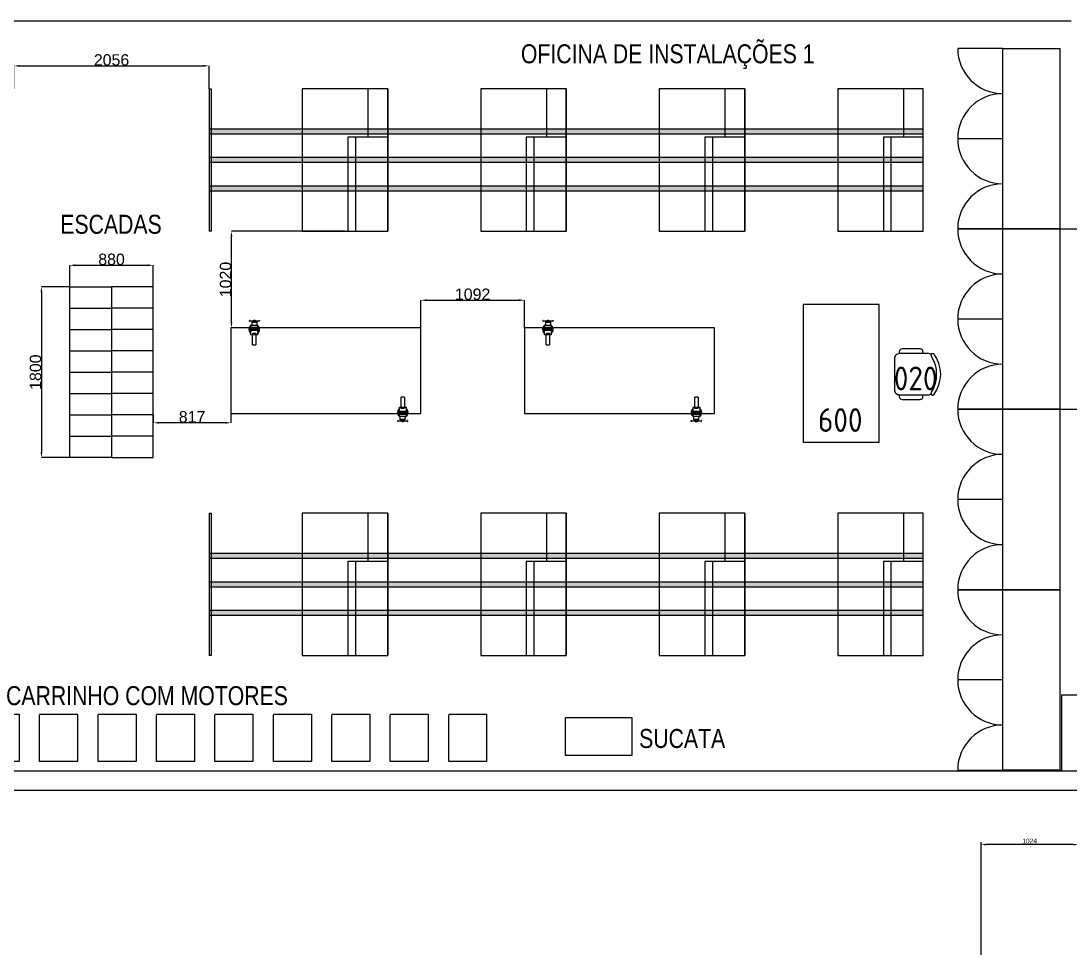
# Model space of a CAD drawing. Header units: millimetres. Extents: x 18768 to 1484868, y -11027 to 520152.
# Drawn here: x 1368256 to 1379301, y 207292 to 217056 of the extents above; entities that cross this region are included whole.
import ezdxf
from ezdxf.enums import TextEntityAlignment as Align

# ---------------------------------------------------------------- set-up
doc = ezdxf.new("R2010")
doc.units = ezdxf.units.MM
for name, color, linetype in [('4-MOBILIA', 4, 'Continuous'), ('A Construir', 1, 'Continuous'), ('L025-CONTORNO', 7, 'Continuous'), ('L025-TEXTO', 7, 'Continuous'), ('L035-ARRANJO-ADQUIRIR', 102, 'Continuous'), ('PAREDES', 7, 'Continuous')]:
    doc.layers.add(name, color=color, linetype=linetype)
doc.styles.add('ISO-CP--25', font='isocp.shx', dxfattribs={"height": 250})
doc.styles.get("Standard").update_dxf_attribs({"font": 'arial.ttf'})
doc.dimstyles.new('Anotativo', dxfattribs={"dimscale": 0, "dimtxt": 2.5, "dimasz": 2.5, "dimexe": 1.25, "dimexo": 0.625, "dimtad": 1, "dimtxsty": 'Standard', "dimcen": 2.5, "dimadec": 0, "dimazin": 0, "dimtfac": 1, "dimtmove": 0, "dimatfit": 3, "dimfxl": 1, "dimarcsym": 0})
doc.dimstyles.new('ISO-25', dxfattribs={"dimtxt": 2.5, "dimasz": 2.5, "dimexe": 1.25, "dimexo": 0.625, "dimtad": 1, "dimtxsty": 'Standard', "dimcen": 2.5, "dimadec": 0, "dimazin": 0, "dimtfac": 1, "dimtmove": 0, "dimatfit": 3, "dimfxl": 1, "dimarcsym": 0})

# ---------------------------------------------------------------- blocks, each defined once
blk = doc.blocks.new('*D294')
at = {"color": 0, "lineweight": -2, "transparency": 16777216}
for p, q in [((1368181, 216343), (1368181, 216584)), ((1368241, 216583), (1370177, 216583)), ((1370237, 216343), (1370237, 216584))]:
    blk.add_line(p, q, dxfattribs=at)
at = {"color": 0, "lineweight": 15, "transparency": 16777216}
for points in [[(1368241, 216593), (1368241, 216573), (1368181, 216583)], [(1370177, 216593), (1370177, 216573), (1370237, 216583)]]:
    blk.add_solid(points, dxfattribs=at)
at = {"layer": 'DEFPOINTS', "color": 0, "lineweight": 15, "transparency": 16777216}
for p in [(1370237, 216583), (1368181, 216343), (1370237, 216343)]:
    blk.add_point(p, dxfattribs=at)
at = {"color": 0, "transparency": 16777216, "insert": (1369209, 216645), "char_height": 120, "attachment_point": 5}
blk.add_mtext('2056', dxfattribs=at)
blk = doc.blocks.new('*D292')
at = {"color": 0, "lineweight": -2, "transparency": 16777216}
for p, q in [((1372466, 213823), (1372466, 214116)), ((1372526, 214115), (1373497, 214115)), ((1373557, 213823), (1373557, 214116))]:
    blk.add_line(p, q, dxfattribs=at)
at = {"color": 0, "lineweight": 15, "transparency": 16777216}
for points in [[(1372526, 214125), (1372526, 214105), (1372466, 214115)], [(1373497, 214125), (1373497, 214105), (1373557, 214115)]]:
    blk.add_solid(points, dxfattribs=at)
at = {"layer": 'DEFPOINTS', "color": 0, "lineweight": 15, "transparency": 16777216}
for p in [(1373557, 214115), (1372466, 213823), (1373557, 213823)]:
    blk.add_point(p, dxfattribs=at)
at = {"color": 0, "transparency": 16777216, "insert": (1373011, 214177), "char_height": 120, "attachment_point": 5}
blk.add_mtext('1092', dxfattribs=at)
blk = doc.blocks.new('*D295')
at = {"color": 0, "lineweight": -2, "transparency": 16777216}
for p, q in [((1371666, 214843), (1370471, 214843)), ((1370472, 213883), (1370472, 214783)), ((1370466, 213823), (1370473, 213823))]:
    blk.add_line(p, q, dxfattribs=at)
at = {"color": 0, "lineweight": 15, "transparency": 16777216}
for points in [[(1370462, 214783), (1370482, 214783), (1370472, 214843)], [(1370462, 213883), (1370482, 213883), (1370472, 213823)]]:
    blk.add_solid(points, dxfattribs=at)
at = {"layer": 'DEFPOINTS', "color": 0, "lineweight": 15, "transparency": 16777216}
for p in [(1370472, 214843), (1371667, 214843), (1370466, 213823)]:
    blk.add_point(p, dxfattribs=at)
at = {"color": 0, "transparency": 16777216, "insert": (1370410, 214333), "char_height": 120, "attachment_point": 5, "rotation": 90}
blk.add_mtext('1020', dxfattribs=at)
blk = doc.blocks.new('*D296')
at = {"color": 0, "lineweight": -2, "transparency": 16777216}
for p, q in [((1369649, 212907), (1369649, 212823)), ((1370466, 212922), (1370466, 212823)), ((1370406, 212824), (1369709, 212824))]:
    blk.add_line(p, q, dxfattribs=at)
at = {"color": 0, "lineweight": 15, "transparency": 16777216}
for points in [[(1369709, 212834), (1369709, 212814), (1369649, 212824)], [(1370406, 212834), (1370406, 212814), (1370466, 212824)]]:
    blk.add_solid(points, dxfattribs=at)
at = {"layer": 'DEFPOINTS', "color": 0, "lineweight": 15, "transparency": 16777216}
for p in [(1369649, 212907), (1370466, 212923), (1369649, 212824)]:
    blk.add_point(p, dxfattribs=at)
at = {"color": 0, "transparency": 16777216, "insert": (1370057, 212886), "char_height": 120, "attachment_point": 5}
blk.add_mtext('817', dxfattribs=at)
blk = doc.blocks.new('*D297')
at = {"color": 0, "lineweight": -2, "transparency": 16777216}
for p, q in [((1368769, 214258), (1368769, 214485)), ((1368829, 214483), (1369589, 214483)), ((1369649, 214258), (1369649, 214485))]:
    blk.add_line(p, q, dxfattribs=at)
at = {"color": 0, "lineweight": 15, "transparency": 16777216}
for points in [[(1368829, 214493), (1368829, 214473), (1368769, 214483)], [(1369589, 214493), (1369589, 214473), (1369649, 214483)]]:
    blk.add_solid(points, dxfattribs=at)
at = {"layer": 'DEFPOINTS', "color": 0, "lineweight": 15, "transparency": 16777216}
for p in [(1369649, 214483), (1368769, 214257), (1369649, 214257)]:
    blk.add_point(p, dxfattribs=at)
at = {"color": 0, "transparency": 16777216, "insert": (1369209, 214545), "char_height": 120, "attachment_point": 5}
blk.add_mtext('880', dxfattribs=at)
blk = doc.blocks.new('*D298')
at = {"color": 0, "lineweight": -2, "transparency": 16777216}
for p, q in [((1368768, 214257), (1368470, 214257)), ((1368471, 214197), (1368471, 212517)), ((1368768, 212457), (1368470, 212457))]:
    blk.add_line(p, q, dxfattribs=at)
at = {"color": 0, "lineweight": 15, "transparency": 16777216}
for points in [[(1368461, 214197), (1368481, 214197), (1368471, 214257)], [(1368461, 212517), (1368481, 212517), (1368471, 212457)]]:
    blk.add_solid(points, dxfattribs=at)
at = {"layer": 'DEFPOINTS', "color": 0, "lineweight": 15, "transparency": 16777216}
for p in [(1368769, 214257), (1368471, 212457), (1368769, 212457)]:
    blk.add_point(p, dxfattribs=at)
at = {"color": 0, "transparency": 16777216, "insert": (1368409, 213357), "char_height": 120, "attachment_point": 5, "rotation": 90}
blk.add_mtext('1800', dxfattribs=at)
blk = doc.blocks.new('*U289')
for p, q in [((-200, 250), (200, 250)), ((-200, -250), (-200, 242)), ((200, 250), (200, -250)), ((200, -250), (-200, -250))]:
    blk.add_line(p, q)
blk = doc.blocks.new('*U290')
at = {"color": 0, "linetype": 'ByBlock', "lineweight": -2, "transparency": 16777216}
for p in [(-8000, 0), (-7385, 0), (-6769, 0), (-6154, 0), (-5538, 0), (-4923, 0), (-4308, 0), (-3692, 0), (-3077, 0), (-2462, 0), (-1846, 0), (-1231, 0), (-615, 0), (0, 0)]:
    blk.add_blockref('*U289', p, dxfattribs=at)
blk = doc.blocks.new('BL_SENAI_id9320210400')
at = {"layer": 'L035-ARRANJO-ADQUIRIR', "color": 0}
for points in [[(-690, 550, -0.290756), (-310, 550, 0.829608), (-284, 579, 0.333333), (-716, 579, 0.829608), (-690, 550)], [(-717, 464), (-737, 464, 0.414214), (-767, 434), (-767, 244, 0.414214), (-737, 214), (-717, 214)], [(-710, 550, 0.129448), (-717, 523), (-717, 219, 0.414214), (-663, 164), (-338, 164, 0.414214), (-284, 219), (-284, 525, 0.120944), (-290, 550)], [(-284, 214), (-264, 214, 0.414214), (-234, 244), (-234, 434, 0.414214), (-264, 464), (-284, 464)]]:
    blk.add_lwpolyline(points, format="xyb", dxfattribs=at)
at = {"layer": 'L025-TEXTO', "style": 'ISO-CP--25'}
blk.add_attdef('rmp_mt_codmaterial', (15, 15), '', height=40, dxfattribs=at)
at = {"layer": 'L025-TEXTO', "style": 'ISO-CP--25', "flags": 1}
for tag in ['rmp_mt_nomeunid', 'rmp_mt_potencia', 'rmp_mt_cod']:
    blk.add_attdef(tag, (15, 15), '', height=40, dxfattribs=at)
blk = doc.blocks.new('BL_SENAI_id9320220810')
at = {"layer": 'L025-CONTORNO', "color": 0}
blk.add_lwpolyline([(-688, 238), (112, 238), (112, 1688), (-688, 1688)], close=True, dxfattribs=at)
at = {"layer": 'L025-TEXTO', "style": 'ISO-CP--25'}
blk.add_attdef('rmp_mt_codmaterial', (15, 15), '', height=40, dxfattribs=at)
at = {"layer": 'L025-TEXTO', "style": 'ISO-CP--25', "flags": 1}
for tag in ['rmp_mt_nomeunid', 'rmp_mt_potencia', 'rmp_mt_cod']:
    blk.add_attdef(tag, (15, 15), '', height=40, dxfattribs=at)
blk = doc.blocks.new('*D299')
at = {"color": 0, "lineweight": -2, "transparency": 16777216}
for p, q in [((1379195, 214866), (1379551, 214866)), ((1379550, 214806), (1379550, 213026)), ((1379195, 212966), (1379551, 212966))]:
    blk.add_line(p, q, dxfattribs=at)
at = {"color": 0, "lineweight": 15, "transparency": 16777216}
for points in [[(1379540, 214806), (1379560, 214806), (1379550, 214866)], [(1379540, 213026), (1379560, 213026), (1379550, 212966)]]:
    blk.add_solid(points, dxfattribs=at)
at = {"layer": 'DEFPOINTS', "color": 0, "lineweight": 15, "transparency": 16777216}
for p in [(1379194, 214866), (1379194, 212966), (1379550, 212966)]:
    blk.add_point(p, dxfattribs=at)
at = {"color": 0, "transparency": 16777216, "insert": (1379488, 213916), "char_height": 120, "attachment_point": 5, "rotation": 90}
blk.add_mtext('1900', dxfattribs=at)
blk = doc.blocks.new('*D311')
at = {"layer": 'DEFPOINTS', "color": 0, "linetype": 'ByBlock', "lineweight": 15, "transparency": 16777216}
for p in [(1378364, 208381), (1378364, 206655), (1379388, 206655)]:
    blk.add_point(p, dxfattribs=at)
at = {"layer": 'PAREDES', "color": 0, "linetype": 'ByBlock', "lineweight": -2, "transparency": 16777216}
for p, q in [((1378364, 206667), (1378364, 208406)), ((1379338, 208381), (1378414, 208381)), ((1379388, 206667), (1379388, 208406))]:
    blk.add_line(p, q, dxfattribs=at)
at = {"layer": 'PAREDES', "color": 0, "linetype": 'ByBlock', "lineweight": 15, "transparency": 16777216}
for points in [[(1378414, 208390), (1378414, 208373), (1378364, 208381)], [(1379338, 208390), (1379338, 208373), (1379388, 208381)]]:
    blk.add_solid(points, dxfattribs=at)
at = {"layer": 'PAREDES', "color": 0, "linetype": 'ByBlock', "lineweight": 15, "transparency": 16777216, "insert": (1378876, 208419), "char_height": 50, "attachment_point": 5}
blk.add_mtext('1024', dxfattribs=at)

msp = doc.modelspace()

# ---------------------------------------------------------------- hatches: boundary and pattern name
at = {"true_color": 0xf4ee51}
h = msp.add_hatch(color=41, dxfattribs=at)
h.dxf.hatch_style = 1
h.paths.add_polyline_path([(1371216.707, 215917.654), (1370236.707, 215917.654), (1370236.707, 215867.654), (1371216.707, 215867.654)])
h.paths.add_polyline_path([(1371696.572, 215917.654), (1371216.707, 215917.654), (1371216.707, 215867.654), (1371696.572, 215867.654)])
h.paths.add_polyline_path([(1371776.326, 215917.654), (1371696.572, 215917.654), (1371696.572, 215867.654), (1371776.326, 215867.654)])
h.paths.add_polyline_path([(1372116.707, 215917.654), (1371776.326, 215917.654), (1371776.326, 215867.654), (1372116.707, 215867.654)])
h.paths.add_polyline_path([(1373096.707, 215917.654), (1372116.707, 215917.654), (1372116.707, 215867.654), (1373096.707, 215867.654)])
h.paths.add_polyline_path([(1373576.572, 215917.654), (1373096.707, 215917.654), (1373096.707, 215867.654), (1373576.572, 215867.654)])
h.paths.add_polyline_path([(1373656.326, 215917.654), (1373576.572, 215917.654), (1373576.572, 215867.654), (1373656.326, 215867.654)])
h.paths.add_polyline_path([(1373996.707, 215917.654), (1373656.326, 215917.654), (1373656.326, 215867.654), (1373996.707, 215867.654)])
h.paths.add_polyline_path([(1374976.707, 215917.654), (1373996.707, 215917.654), (1373996.707, 215867.654), (1374976.707, 215867.654)])
h.paths.add_polyline_path([(1375876.707, 215917.654), (1374976.707, 215917.654), (1374976.707, 215867.654), (1375876.707, 215867.654)])
h.paths.add_polyline_path([(1376856.707, 215917.654), (1375876.707, 215917.654), (1375876.707, 215867.654), (1376856.707, 215867.654)])
h.paths.add_polyline_path([(1377336.572, 215917.654), (1376856.707, 215917.654), (1376856.707, 215867.654), (1377336.572, 215867.654)])
h.paths.add_polyline_path([(1377416.326, 215917.654), (1377336.572, 215917.654), (1377336.572, 215867.654), (1377416.326, 215867.654)])
h.paths.add_polyline_path([(1377756.707, 215917.654), (1377416.326, 215917.654), (1377416.326, 215867.654), (1377756.707, 215867.654)])
h = msp.add_hatch(color=41, dxfattribs=at)
h.dxf.hatch_style = 1
h.paths.add_polyline_path([(1371216.706, 215617.654), (1370236.706, 215617.654), (1370236.706, 215567.654), (1371216.706, 215567.654)])
h.paths.add_polyline_path([(1371696.571, 215617.654), (1371216.706, 215617.654), (1371216.706, 215567.654), (1371696.571, 215567.654)])
h.paths.add_polyline_path([(1371776.325, 215617.654), (1371696.571, 215617.654), (1371696.571, 215567.654), (1371776.325, 215567.654)])
h.paths.add_polyline_path([(1372116.706, 215617.654), (1371776.325, 215617.654), (1371776.325, 215567.654), (1372116.706, 215567.654)])
h.paths.add_polyline_path([(1373096.706, 215617.654), (1372116.706, 215617.654), (1372116.706, 215567.654), (1373096.706, 215567.654)])
h.paths.add_polyline_path([(1373576.571, 215617.654), (1373096.706, 215617.654), (1373096.706, 215567.654), (1373576.571, 215567.654)])
h.paths.add_polyline_path([(1373656.325, 215617.654), (1373576.571, 215617.654), (1373576.571, 215567.654), (1373656.325, 215567.654)])
h.paths.add_polyline_path([(1373996.706, 215617.654), (1373656.325, 215617.654), (1373656.325, 215567.654), (1373996.706, 215567.654)])
h.paths.add_polyline_path([(1374976.706, 215617.654), (1373996.706, 215617.654), (1373996.706, 215567.654), (1374976.706, 215567.654)])
h.paths.add_polyline_path([(1375876.706, 215617.654), (1374976.706, 215617.654), (1374976.706, 215567.654), (1375876.706, 215567.654)])
h.paths.add_polyline_path([(1376856.706, 215617.654), (1375876.706, 215617.654), (1375876.706, 215567.654), (1376856.706, 215567.654)])
h.paths.add_polyline_path([(1377336.571, 215617.654), (1376856.706, 215617.654), (1376856.706, 215567.654), (1377336.571, 215567.654)])
h.paths.add_polyline_path([(1377416.325, 215617.654), (1377336.571, 215617.654), (1377336.571, 215567.654), (1377416.325, 215567.654)])
h.paths.add_polyline_path([(1377756.706, 215617.654), (1377416.325, 215617.654), (1377416.325, 215567.654), (1377756.706, 215567.654)])
h = msp.add_hatch(color=41, dxfattribs=at)
h.dxf.hatch_style = 1
h.paths.add_polyline_path([(1371216.707, 215317.654), (1370236.707, 215317.654), (1370236.707, 215267.654), (1371216.707, 215267.654)])
h.paths.add_polyline_path([(1371696.572, 215317.654), (1371216.707, 215317.654), (1371216.707, 215267.654), (1371696.572, 215267.654)])
h.paths.add_polyline_path([(1371776.326, 215317.654), (1371696.572, 215317.654), (1371696.572, 215267.654), (1371776.326, 215267.654)])
h.paths.add_polyline_path([(1372116.707, 215317.654), (1371776.326, 215317.654), (1371776.326, 215267.654), (1372116.707, 215267.654)])
h.paths.add_polyline_path([(1373096.707, 215317.654), (1372116.707, 215317.654), (1372116.707, 215267.654), (1373096.707, 215267.654)])
h.paths.add_polyline_path([(1373576.572, 215317.654), (1373096.707, 215317.654), (1373096.707, 215267.654), (1373576.572, 215267.654)])
h.paths.add_polyline_path([(1373656.326, 215317.654), (1373576.572, 215317.654), (1373576.572, 215267.654), (1373656.326, 215267.654)])
h.paths.add_polyline_path([(1373996.707, 215317.654), (1373656.326, 215317.654), (1373656.326, 215267.654), (1373996.707, 215267.654)])
h.paths.add_polyline_path([(1374976.707, 215317.654), (1373996.707, 215317.654), (1373996.707, 215267.654), (1374976.707, 215267.654)])
h.paths.add_polyline_path([(1375876.707, 215317.654), (1374976.707, 215317.654), (1374976.707, 215267.654), (1375876.707, 215267.654)])
h.paths.add_polyline_path([(1376856.707, 215317.654), (1375876.707, 215317.654), (1375876.707, 215267.654), (1376856.707, 215267.654)])
h.paths.add_polyline_path([(1377336.572, 215317.654), (1376856.707, 215317.654), (1376856.707, 215267.654), (1377336.572, 215267.654)])
h.paths.add_polyline_path([(1377416.326, 215317.654), (1377336.572, 215317.654), (1377336.572, 215267.654), (1377416.326, 215267.654)])
h.paths.add_polyline_path([(1377756.707, 215317.654), (1377416.326, 215317.654), (1377416.326, 215267.654), (1377756.707, 215267.654)])
h = msp.add_hatch(color=41, dxfattribs=at)
h.dxf.hatch_style = 1
h.paths.add_polyline_path([(1371216.707, 211446.876), (1370236.707, 211446.876), (1370236.707, 211396.876), (1371216.707, 211396.876)])
h.paths.add_polyline_path([(1371696.572, 211446.876), (1371216.707, 211446.876), (1371216.707, 211396.876), (1371696.572, 211396.876)])
h.paths.add_polyline_path([(1371776.326, 211446.876), (1371696.572, 211446.876), (1371696.572, 211396.876), (1371776.326, 211396.876)])
h.paths.add_polyline_path([(1372116.707, 211446.876), (1371776.326, 211446.876), (1371776.326, 211396.876), (1372116.707, 211396.876)])
h.paths.add_polyline_path([(1373096.707, 211446.876), (1372116.707, 211446.876), (1372116.707, 211396.876), (1373096.707, 211396.876)])
h.paths.add_polyline_path([(1373576.572, 211446.876), (1373096.707, 211446.876), (1373096.707, 211396.876), (1373576.572, 211396.876)])
h.paths.add_polyline_path([(1373656.326, 211446.876), (1373576.572, 211446.876), (1373576.572, 211396.876), (1373656.326, 211396.876)])
h.paths.add_polyline_path([(1373996.707, 211446.876), (1373656.326, 211446.876), (1373656.326, 211396.876), (1373996.707, 211396.876)])
h.paths.add_polyline_path([(1374976.707, 211446.876), (1373996.707, 211446.876), (1373996.707, 211396.876), (1374976.707, 211396.876)])
h.paths.add_polyline_path([(1375876.707, 211446.876), (1374976.707, 211446.876), (1374976.707, 211396.876), (1375876.707, 211396.876)])
h.paths.add_polyline_path([(1376856.707, 211446.876), (1375876.707, 211446.876), (1375876.707, 211396.876), (1376856.707, 211396.876)])
h.paths.add_polyline_path([(1377336.572, 211446.876), (1376856.707, 211446.876), (1376856.707, 211396.876), (1377336.572, 211396.876)])
h.paths.add_polyline_path([(1377416.326, 211446.876), (1377336.572, 211446.876), (1377336.572, 211396.876), (1377416.326, 211396.876)])
h.paths.add_polyline_path([(1377756.707, 211446.876), (1377416.326, 211446.876), (1377416.326, 211396.876), (1377756.707, 211396.876)])
h = msp.add_hatch(color=41, dxfattribs=at)
h.dxf.hatch_style = 1
h.paths.add_polyline_path([(1371216.706, 211146.876), (1370236.706, 211146.876), (1370236.706, 211096.876), (1371216.706, 211096.876)])
h.paths.add_polyline_path([(1371696.571, 211146.876), (1371216.706, 211146.876), (1371216.706, 211096.876), (1371696.571, 211096.876)])
h.paths.add_polyline_path([(1371776.325, 211146.876), (1371696.571, 211146.876), (1371696.571, 211096.876), (1371776.325, 211096.876)])
h.paths.add_polyline_path([(1372116.706, 211146.876), (1371776.325, 211146.876), (1371776.325, 211096.876), (1372116.706, 211096.876)])
h.paths.add_polyline_path([(1373096.706, 211146.876), (1372116.706, 211146.876), (1372116.706, 211096.876), (1373096.706, 211096.876)])
h.paths.add_polyline_path([(1373576.571, 211146.876), (1373096.706, 211146.876), (1373096.706, 211096.876), (1373576.571, 211096.876)])
h.paths.add_polyline_path([(1373656.325, 211146.876), (1373576.571, 211146.876), (1373576.571, 211096.876), (1373656.325, 211096.876)])
h.paths.add_polyline_path([(1373996.706, 211146.876), (1373656.325, 211146.876), (1373656.325, 211096.876), (1373996.706, 211096.876)])
h.paths.add_polyline_path([(1374976.706, 211146.876), (1373996.706, 211146.876), (1373996.706, 211096.876), (1374976.706, 211096.876)])
h.paths.add_polyline_path([(1375876.706, 211146.876), (1374976.706, 211146.876), (1374976.706, 211096.876), (1375876.706, 211096.876)])
h.paths.add_polyline_path([(1376856.706, 211146.876), (1375876.706, 211146.876), (1375876.706, 211096.876), (1376856.706, 211096.876)])
h.paths.add_polyline_path([(1377336.571, 211146.876), (1376856.706, 211146.876), (1376856.706, 211096.876), (1377336.571, 211096.876)])
h.paths.add_polyline_path([(1377416.325, 211146.876), (1377336.571, 211146.876), (1377336.571, 211096.876), (1377416.325, 211096.876)])
h.paths.add_polyline_path([(1377756.706, 211146.876), (1377416.325, 211146.876), (1377416.325, 211096.876), (1377756.706, 211096.876)])
h = msp.add_hatch(color=41, dxfattribs=at)
h.dxf.hatch_style = 1
h.paths.add_polyline_path([(1371216.707, 210846.876), (1370236.707, 210846.876), (1370236.707, 210796.876), (1371216.707, 210796.876)])
h.paths.add_polyline_path([(1371696.572, 210846.876), (1371216.707, 210846.876), (1371216.707, 210796.876), (1371696.572, 210796.876)])
h.paths.add_polyline_path([(1371776.326, 210846.876), (1371696.572, 210846.876), (1371696.572, 210796.876), (1371776.326, 210796.876)])
h.paths.add_polyline_path([(1372116.707, 210846.876), (1371776.326, 210846.876), (1371776.326, 210796.876), (1372116.707, 210796.876)])
h.paths.add_polyline_path([(1373096.707, 210846.876), (1372116.707, 210846.876), (1372116.707, 210796.876), (1373096.707, 210796.876)])
h.paths.add_polyline_path([(1373576.572, 210846.876), (1373096.707, 210846.876), (1373096.707, 210796.876), (1373576.572, 210796.876)])
h.paths.add_polyline_path([(1373656.326, 210846.876), (1373576.572, 210846.876), (1373576.572, 210796.876), (1373656.326, 210796.876)])
h.paths.add_polyline_path([(1373996.707, 210846.876), (1373656.326, 210846.876), (1373656.326, 210796.876), (1373996.707, 210796.876)])
h.paths.add_polyline_path([(1374976.707, 210846.876), (1373996.707, 210846.876), (1373996.707, 210796.876), (1374976.707, 210796.876)])
h.paths.add_polyline_path([(1375876.707, 210846.876), (1374976.707, 210846.876), (1374976.707, 210796.876), (1375876.707, 210796.876)])
h.paths.add_polyline_path([(1376856.707, 210846.876), (1375876.707, 210846.876), (1375876.707, 210796.876), (1376856.707, 210796.876)])
h.paths.add_polyline_path([(1377336.572, 210846.876), (1376856.707, 210846.876), (1376856.707, 210796.876), (1377336.572, 210796.876)])
h.paths.add_polyline_path([(1377416.326, 210846.876), (1377336.572, 210846.876), (1377336.572, 210796.876), (1377416.326, 210796.876)])
h.paths.add_polyline_path([(1377756.707, 210846.876), (1377416.326, 210846.876), (1377416.326, 210796.876), (1377756.707, 210796.876)])

# ---------------------------------------------------------------- linework, layer by layer
for p, q in [((1370236.706, 216342.654), (1370256.706, 216342.654)), ((1370256.706, 216342.654), (1370256.706, 214842.654)), ((1371216.706, 216342.654), (1371216.706, 214842.654)), ((1371908.017, 216342.654), (1371908.017, 215833.154)), ((1373096.706, 216342.654), (1373096.706, 214842.654)), ((1373788.017, 216342.654), (1373788.017, 215833.154)), ((1374976.706, 216342.654), (1374976.706, 214842.654)), ((1375668.017, 216342.654), (1375668.017, 215833.154)), ((1376856.706, 216342.654), (1376856.706, 214842.654)), ((1377548.017, 216342.654), (1377548.017, 215833.154)), ((1377756.706, 215917.654), (1370236.706, 215917.654)), ((1370236.706, 215917.654), (1370236.706, 215867.654)), ((1370236.706, 215867.654), (1377756.706, 215867.654)), ((1377756.706, 215867.654), (1377756.706, 215917.654)), ((1372116.706, 215833.154), (1371696.571, 215833.154)), ((1371696.571, 215833.154), (1371696.571, 214842.654)), ((1371776.325, 215833.154), (1371776.325, 214842.654)), ((1373996.706, 215833.154), (1373576.571, 215833.154)), ((1373576.571, 215833.154), (1373576.571, 214842.654)), ((1373656.325, 215833.154), (1373656.325, 214842.654)), ((1375876.706, 215833.154), (1375456.571, 215833.154)), ((1375456.571, 215833.154), (1375456.571, 214842.654)), ((1375536.325, 215833.154), (1375536.325, 214842.654)), ((1377756.706, 215833.154), (1377336.571, 215833.154)), ((1377336.571, 215833.154), (1377336.571, 214842.654)), ((1377416.325, 215833.154), (1377416.325, 214842.654)), ((1377756.706, 215617.654), (1370236.706, 215617.654)), ((1370236.706, 215617.654), (1370236.706, 215567.654)), ((1377756.706, 215567.654), (1377756.706, 215617.654)), ((1370236.706, 215567.654), (1377756.706, 215567.654)), ((1377756.706, 215317.654), (1370236.706, 215317.654)), ((1370236.706, 215317.654), (1370236.706, 215267.654)), ((1377756.706, 215267.654), (1377756.706, 215317.654)), ((1370236.706, 215267.654), (1377756.706, 215267.654)), ((1370256.706, 214842.654), (1370236.706, 214842.654)), ((1368768.672, 214257.265), (1369208.672, 214257.265)), ((1368768.672, 212457.265), (1368768.672, 214257.265)), ((1369208.672, 214257.265), (1369208.672, 212457.265)), ((1369648.672, 214257.265), (1369208.672, 214257.265)), ((1369208.672, 214257.265), (1369208.672, 212457.265)), ((1369648.672, 212457.265), (1369648.672, 214257.265)), ((1368768.672, 214032.265), (1369208.672, 214032.265)), ((1369648.672, 214032.265), (1369208.672, 214032.265)), ((1368768.672, 213807.265), (1369208.672, 213807.265)), ((1369648.672, 213807.265), (1369208.672, 213807.265)), ((1368768.672, 213582.265), (1369208.672, 213582.265)), ((1369648.672, 213582.265), (1369208.672, 213582.265)), ((1368768.672, 213357.265), (1369208.672, 213357.265)), ((1369648.672, 213357.265), (1369208.672, 213357.265)), ((1368768.672, 213132.265), (1369208.672, 213132.265)), ((1369648.672, 213132.265), (1369208.672, 213132.265)), ((1368768.672, 212907.265), (1369208.672, 212907.265)), ((1369648.672, 212907.265), (1369208.672, 212907.265)), ((1368768.672, 212682.265), (1369208.672, 212682.265)), ((1369648.672, 212682.265), (1369208.672, 212682.265)), ((1369208.672, 212457.265), (1368768.672, 212457.265)), ((1369208.672, 212457.265), (1369648.672, 212457.265)), ((1370236.706, 211871.876), (1370256.706, 211871.876)), ((1370256.706, 211871.876), (1370256.706, 210371.876)), ((1371216.706, 211871.876), (1371216.706, 210371.876)), ((1371908.017, 211871.876), (1371908.017, 211362.376)), ((1373096.706, 211871.876), (1373096.706, 210371.876)), ((1373788.017, 211871.876), (1373788.017, 211362.376)), ((1374976.706, 211871.876), (1374976.706, 210371.876)), ((1375668.017, 211871.876), (1375668.017, 211362.376)), ((1376856.706, 211871.876), (1376856.706, 210371.876)), ((1377548.017, 211871.876), (1377548.017, 211362.376)), ((1377756.706, 211446.876), (1370236.706, 211446.876)), ((1370236.706, 211446.876), (1370236.706, 211396.876)), ((1377756.706, 211396.876), (1377756.706, 211446.876)), ((1370236.706, 211396.876), (1377756.706, 211396.876)), ((1372116.706, 211362.376), (1371696.571, 211362.376)), ((1371696.571, 211362.376), (1371696.571, 210371.876)), ((1371776.325, 211362.376), (1371776.325, 210371.876)), ((1373996.706, 211362.376), (1373576.571, 211362.376)), ((1373576.571, 211362.376), (1373576.571, 210371.876)), ((1373656.325, 211362.376), (1373656.325, 210371.876)), ((1375876.706, 211362.376), (1375456.571, 211362.376)), ((1375456.571, 211362.376), (1375456.571, 210371.876)), ((1375536.325, 211362.376), (1375536.325, 210371.876)), ((1377756.706, 211362.376), (1377336.571, 211362.376)), ((1377336.571, 211362.376), (1377336.571, 210371.876)), ((1377416.325, 211362.376), (1377416.325, 210371.876)), ((1377756.706, 211146.876), (1370236.706, 211146.876)), ((1370236.706, 211146.876), (1370236.706, 211096.876)), ((1370236.706, 211096.876), (1377756.706, 211096.876)), ((1377756.706, 211096.876), (1377756.706, 211146.876)), ((1377756.706, 210846.876), (1370236.706, 210846.876)), ((1370236.706, 210846.876), (1370236.706, 210796.876)), ((1370236.706, 210796.876), (1377756.706, 210796.876)), ((1377756.706, 210796.876), (1377756.706, 210846.876)), ((1370256.706, 210371.876), (1370236.706, 210371.876)), ((1373988.017, 209721.511), (1374688.017, 209721.511)), ((1373988.017, 209321.511), (1373988.017, 209721.511)), ((1374688.017, 209721.511), (1374688.017, 209321.511)), ((1374688.017, 209321.511), (1373988.017, 209321.511))]:
    msp.add_line(p, q)
at = {"color": 2}
for p, q in [((1378593.887, 215816.327), (1378118.887, 215816.327)), ((1378593.887, 213916.327), (1378118.887, 213916.327)), ((1378593.887, 212016.327), (1378118.887, 212016.327)), ((1378593.887, 210116.327), (1378118.887, 210116.327))]:
    msp.add_line(p, q, dxfattribs=at)
for points in [[(1378593.887, 216766.327), (1378118.887, 216766.327, 0.414213562), (1378593.887, 216291.327, 0.414213562), (1378118.887, 215816.327, 0.414213562), (1378593.887, 215341.327, 0.414213562), (1378118.887, 214866.327), (1378593.887, 214866.327)], [(1378593.887, 214866.327), (1378118.887, 214866.327, 0.414213562), (1378593.887, 214391.327, 0.414213562), (1378118.887, 213916.327, 0.414213562), (1378593.887, 213441.327, 0.414213562), (1378118.887, 212966.327), (1378593.887, 212966.327)], [(1378593.887, 212966.327), (1378118.887, 212966.327, 0.414213562), (1378593.887, 212491.327, 0.414213562), (1378118.887, 212016.327, 0.414213562), (1378593.887, 211541.327, 0.414213562), (1378118.887, 211066.327), (1378593.887, 211066.327)], [(1378593.887, 211066.327), (1378118.887, 211066.327, 0.414213562), (1378593.887, 210591.327, 0.414213562), (1378118.887, 210116.327, 0.414213562), (1378593.887, 209641.327, 0.414213562), (1378118.887, 209166.327), (1378593.887, 209166.327)]]:
    msp.add_lwpolyline(points, format="xyb", dxfattribs=at)
for points in [[(1379193.887, 216766.327), (1379193.887, 214866.327), (1378593.887, 214866.327), (1378593.887, 216766.327)], [(1379193.887, 214866.327), (1379193.887, 212966.327), (1378593.887, 212966.327), (1378593.887, 214866.327)], [(1379193.887, 212966.327), (1379193.887, 211066.327), (1378593.887, 211066.327), (1378593.887, 212966.327)], [(1379193.887, 211066.327), (1379193.887, 209166.327), (1378593.887, 209166.327), (1378593.887, 211066.327)]]:
    msp.add_lwpolyline(points, close=True)
for points in [[(1370236.706, 216342.654), (1370236.706, 214842.654)], [(1372116.706, 214842.654), (1372116.706, 216342.654), (1371216.706, 216342.654)], [(1372116.706, 216342.654), (1372116.706, 214842.654)], [(1373996.706, 214842.654), (1373996.706, 216342.654), (1373096.706, 216342.654)], [(1373996.706, 216342.654), (1373996.706, 214842.654)], [(1375876.706, 214842.654), (1375876.706, 216342.654), (1374976.706, 216342.654)], [(1375876.706, 216342.654), (1375876.706, 214842.654)], [(1377756.706, 214842.654), (1377756.706, 216342.654), (1376856.706, 216342.654)], [(1371216.706, 214842.654), (1372116.706, 214842.654), (1372116.706, 215867.654)], [(1373096.706, 214842.654), (1373996.706, 214842.654), (1373996.706, 215867.654)], [(1374976.706, 214842.654), (1375876.706, 214842.654), (1375876.706, 215867.654)], [(1376856.706, 214842.654), (1377756.706, 214842.654), (1377756.706, 215867.654)], [(1370236.706, 211871.876), (1370236.706, 210371.876)], [(1372116.706, 210371.876), (1372116.706, 211871.876), (1371216.706, 211871.876)], [(1372116.706, 211871.876), (1372116.706, 210371.876)], [(1373996.706, 210371.876), (1373996.706, 211871.876), (1373096.706, 211871.876)], [(1373996.706, 211871.876), (1373996.706, 210371.876)], [(1375876.706, 210371.876), (1375876.706, 211871.876), (1374976.706, 211871.876)], [(1375876.706, 211871.876), (1375876.706, 210371.876)], [(1377756.706, 210371.876), (1377756.706, 211871.876), (1376856.706, 211871.876)], [(1371216.706, 210371.876), (1372116.706, 210371.876), (1372116.706, 211396.876)], [(1373096.706, 210371.876), (1373996.706, 210371.876), (1373996.706, 211396.876)], [(1374976.706, 210371.876), (1375876.706, 210371.876), (1375876.706, 211396.876)], [(1376856.706, 210371.876), (1377756.706, 210371.876), (1377756.706, 211396.876)]]:
    msp.add_lwpolyline(points)
at = {"layer": 'A Construir'}
msp.add_line((1359104.046, 217055.995), (1379313.298, 217055.995), dxfattribs=at)
at = {"layer": 'L035-ARRANJO-ADQUIRIR'}
for p, q in [((1370685.144, 213886.622), (1370738.421, 213886.622)), ((1370685.144, 213886.622), (1370685.144, 213859.483)), ((1370685.144, 213882.204), (1370738.421, 213882.204)), ((1370726.947, 213848.123), (1370696.618, 213848.123)), ((1370738.421, 213886.622), (1370738.421, 213859.483)), ((1373776.996, 213886.622), (1373830.273, 213886.622)), ((1373776.996, 213886.622), (1373776.996, 213859.483)), ((1373776.996, 213882.204), (1373830.273, 213882.204)), ((1373818.799, 213848.123), (1373788.47, 213848.123)), ((1373830.273, 213886.622), (1373830.273, 213859.483)), ((1370673.784, 213824.733), (1370673.784, 213830.585)), ((1370749.781, 213824.733), (1370673.784, 213824.733)), ((1370673.784, 213818.008), (1370673.784, 213812.156)), ((1370749.781, 213818.008), (1370673.784, 213818.008)), ((1370677.492, 213751.145), (1370677.492, 213792.03)), ((1370746.073, 213751.145), (1370677.492, 213751.145)), ((1370681.986, 213830.585), (1370749.781, 213830.585)), ((1370681.986, 213812.156), (1370749.781, 213812.156)), ((1370693.452, 213646.437), (1370693.452, 213751.145)), ((1370730.113, 213751.145), (1370730.113, 213646.437)), ((1370746.073, 213792.03), (1370746.073, 213751.145)), ((1370749.781, 213830.585), (1370749.781, 213824.733)), ((1370749.781, 213812.156), (1370749.781, 213818.008)), ((1373765.636, 213824.733), (1373765.636, 213830.585)), ((1373841.633, 213824.733), (1373765.636, 213824.733)), ((1373765.636, 213818.008), (1373765.636, 213812.156)), ((1373841.633, 213818.008), (1373765.636, 213818.008)), ((1373769.344, 213751.145), (1373769.344, 213792.03)), ((1373837.925, 213751.145), (1373769.344, 213751.145)), ((1373773.838, 213830.585), (1373841.633, 213830.585)), ((1373773.838, 213812.156), (1373841.633, 213812.156)), ((1373785.304, 213646.437), (1373785.304, 213751.145)), ((1373821.965, 213751.145), (1373821.965, 213646.437)), ((1373837.925, 213792.03), (1373837.925, 213751.145)), ((1373841.633, 213830.585), (1373841.633, 213824.733)), ((1373841.633, 213812.156), (1373841.633, 213818.008)), ((1370693.452, 213646.437), (1370730.113, 213646.437)), ((1373785.304, 213646.437), (1373821.965, 213646.437)), ((1372294.062, 213093.813), (1372257.401, 213093.813)), ((1372257.401, 212989.105), (1372257.401, 213093.813)), ((1372294.062, 213093.813), (1372294.062, 212989.105)), ((1375385.914, 213093.813), (1375349.253, 213093.813)), ((1375349.253, 212989.105), (1375349.253, 213093.813)), ((1375385.914, 213093.813), (1375385.914, 212989.105)), ((1372241.441, 212948.221), (1372241.441, 212989.105)), ((1372241.441, 212989.105), (1372310.022, 212989.105)), ((1372310.022, 212989.105), (1372310.022, 212948.221)), ((1375333.293, 212948.221), (1375333.293, 212989.105)), ((1375333.293, 212989.105), (1375401.874, 212989.105)), ((1375401.874, 212989.105), (1375401.874, 212948.221)), ((1372237.733, 212928.094), (1372237.733, 212922.242)), ((1372237.733, 212922.242), (1372313.73, 212922.242)), ((1372237.733, 212909.665), (1372237.733, 212915.517)), ((1372237.733, 212915.517), (1372313.73, 212915.517)), ((1372305.528, 212909.665), (1372237.733, 212909.665)), ((1372249.093, 212853.628), (1372249.093, 212880.767)), ((1372302.37, 212858.046), (1372249.093, 212858.046)), ((1372302.37, 212853.628), (1372249.093, 212853.628)), ((1372260.567, 212892.127), (1372290.896, 212892.127)), ((1372302.37, 212853.628), (1372302.37, 212880.767)), ((1372313.73, 212922.242), (1372313.73, 212928.094)), ((1372313.73, 212915.517), (1372313.73, 212909.665)), ((1375329.585, 212928.094), (1375329.585, 212922.242)), ((1375397.38, 212928.094), (1375329.585, 212928.094)), ((1375329.585, 212922.242), (1375405.582, 212922.242)), ((1375329.585, 212909.665), (1375329.585, 212915.517)), ((1375329.585, 212915.517), (1375405.582, 212915.517)), ((1375397.38, 212909.665), (1375329.585, 212909.665)), ((1375340.945, 212853.628), (1375340.945, 212880.767)), ((1375394.222, 212858.046), (1375340.945, 212858.046)), ((1375394.222, 212853.628), (1375340.945, 212853.628)), ((1375352.419, 212892.127), (1375382.748, 212892.127)), ((1375394.222, 212853.628), (1375394.222, 212880.767)), ((1375405.582, 212922.242), (1375405.582, 212928.094)), ((1375405.582, 212915.517), (1375405.582, 212909.665))]:
    msp.add_line(p, q, dxfattribs=at)
for points in [[(1370658.123, 213892.621), (1370662.237, 213892.621), (1370662.237, 213902.012), (1370658.123, 213902.012)], [(1370673.784, 213848.123), (1370673.784, 213830.585), (1370749.781, 213830.585), (1370749.781, 213848.123)], [(1370719.79, 213886.622), (1370703.994, 213886.622), (1370703.994, 213905.24), (1370719.79, 213905.24)], [(1370765.66, 213892.621), (1370761.547, 213892.621), (1370761.547, 213902.012), (1370765.66, 213902.012)], [(1373749.976, 213892.621), (1373754.089, 213892.621), (1373754.089, 213902.012), (1373749.976, 213902.012)], [(1373765.636, 213848.123), (1373765.636, 213830.585), (1373841.633, 213830.585), (1373841.633, 213848.123)], [(1373811.642, 213886.622), (1373795.846, 213886.622), (1373795.846, 213905.24), (1373811.642, 213905.24)], [(1373857.512, 213892.621), (1373853.399, 213892.621), (1373853.399, 213902.012), (1373857.512, 213902.012)], [(1372465.526, 213822.606), (1370465.526, 213822.606), (1370465.526, 212922.606), (1372465.526, 212922.606)], [(1370673.784, 213794.618), (1370673.784, 213812.156), (1370749.781, 213812.156), (1370749.781, 213794.618)], [(1370727.961, 213751.145), (1370695.604, 213751.145), (1370695.604, 213766.806), (1370727.961, 213766.806)], [(1375557.378, 213822.606), (1373557.378, 213822.606), (1373557.378, 212922.606), (1375557.378, 212922.606)], [(1373765.636, 213794.618), (1373765.636, 213812.156), (1373841.633, 213812.156), (1373841.633, 213794.618)], [(1373819.813, 213751.145), (1373787.456, 213751.145), (1373787.456, 213766.806), (1373819.813, 213766.806)], [(1372259.553, 212989.105), (1372291.91, 212989.105), (1372291.91, 212973.445), (1372259.553, 212973.445)], [(1375351.405, 212989.105), (1375383.762, 212989.105), (1375383.762, 212973.445), (1375351.405, 212973.445)], [(1372313.73, 212945.632), (1372313.73, 212928.094), (1372237.733, 212928.094), (1372237.733, 212945.632)], [(1372313.73, 212892.127), (1372313.73, 212909.665), (1372237.733, 212909.665), (1372237.733, 212892.127)], [(1372267.724, 212853.628), (1372283.52, 212853.628), (1372283.52, 212835.01), (1372267.724, 212835.01)], [(1375405.582, 212945.632), (1375405.582, 212928.094), (1375329.585, 212928.094), (1375329.585, 212945.632)], [(1375405.582, 212892.127), (1375405.582, 212909.665), (1375329.585, 212909.665), (1375329.585, 212892.127)], [(1375359.576, 212853.628), (1375375.372, 212853.628), (1375375.372, 212835.01), (1375359.576, 212835.01)], [(1372221.854, 212847.63), (1372225.967, 212847.63), (1372225.967, 212838.238), (1372221.854, 212838.238)], [(1372329.39, 212847.63), (1372325.277, 212847.63), (1372325.277, 212838.238), (1372329.39, 212838.238)], [(1375313.706, 212847.63), (1375317.819, 212847.63), (1375317.819, 212838.238), (1375313.706, 212838.238)], [(1375421.243, 212847.63), (1375417.129, 212847.63), (1375417.129, 212838.238), (1375421.243, 212838.238)]]:
    msp.add_lwpolyline(points, close=True, dxfattribs=at)
for points in [[(1370703.994, 213895.262), (1370662.237, 213895.262), (1370662.237, 213899.371), (1370703.994, 213899.371)], [(1370719.79, 213899.371), (1370761.547, 213899.371), (1370761.547, 213895.262), (1370719.79, 213895.262)], [(1373795.846, 213895.262), (1373754.089, 213895.262), (1373754.089, 213899.371), (1373795.846, 213899.371)], [(1373811.642, 213899.371), (1373853.399, 213899.371), (1373853.399, 213895.262), (1373811.642, 213895.262)], [(1372267.724, 212840.88), (1372225.967, 212840.88), (1372225.967, 212844.988), (1372267.724, 212844.988)], [(1372283.52, 212844.988), (1372325.277, 212844.988), (1372325.277, 212840.88), (1372283.52, 212840.88)], [(1375359.576, 212840.88), (1375317.819, 212840.88), (1375317.819, 212844.988), (1375359.576, 212844.988)], [(1375375.372, 212844.988), (1375417.129, 212844.988), (1375417.129, 212840.88), (1375375.372, 212840.88)]]:
    msp.add_lwpolyline(points, dxfattribs=at)
for centre in [(1370665.134, 213805.369), (1370758.431, 213805.369), (1373756.986, 213805.369), (1373850.283, 213805.369), (1372229.083, 212934.881), (1372322.38, 212934.881), (1375320.935, 212934.881), (1375414.232, 212934.881)]:
    msp.add_circle(centre, 4.459, dxfattribs=at)
for centre, radius, start, end in [((1370711.782, 213806.682), 55.537, 131.738552, 231.8706706), ((1370673.784, 213859.483), 11.36, 270, 0), ((1370749.781, 213859.483), 11.36, 180, 270), ((1370711.782, 213806.682), 55.537, 308.1293294, 48.261448), ((1373803.634, 213806.682), 55.537, 131.738552, 231.8706706), ((1373765.636, 213859.483), 11.36, 270, 0), ((1373841.633, 213859.483), 11.36, 180, 270), ((1373803.634, 213806.682), 55.537, 308.1293294, 48.261448), ((1370674.904, 213792.03), 2.588, 0, 90), ((1370748.661, 213792.03), 2.588, 90, 180), ((1373766.756, 213792.03), 2.588, 0, 90), ((1373840.513, 213792.03), 2.588, 90, 180), ((1372275.732, 212933.568), 55.537, 128.1293294, 228.261448), ((1372275.732, 212933.568), 55.537, 311.738552, 51.8706706), ((1375367.584, 212933.568), 55.537, 128.1293294, 228.261448), ((1375367.584, 212933.568), 55.537, 311.738552, 51.8706706), ((1372237.733, 212880.767), 11.36, 0, 90), ((1372238.853, 212948.221), 2.588, 270, 0), ((1372313.73, 212880.767), 11.36, 90, 180), ((1372312.61, 212948.221), 2.588, 180, 270), ((1375329.585, 212880.767), 11.36, 0, 90), ((1375330.705, 212948.221), 2.588, 270, 0), ((1375405.582, 212880.767), 11.36, 90, 180), ((1375404.462, 212948.221), 2.588, 180, 270)]:
    msp.add_arc(centre, radius, start, end, dxfattribs=at)
at = {"layer": 'PAREDES'}
for p, q in [((1379213.298, 209955.995), (1379213.298, 209155.995)), ((1382103.298, 209955.995), (1379213.298, 209955.995)), ((1381813.298, 209155.995), (1346519.298, 209155.995)), ((1346519.298, 208955.995), (1381813.298, 208955.995)), ((1346519.298, 208955.995), (1381813.298, 208955.995))]:
    msp.add_line(p, q, dxfattribs=at)

# ---------------------------------------------------------------- block references
msp.add_blockref('*U290', (1372958.93, 209505.994))
at = {"layer": 'L035-ARRANJO-ADQUIRIR'}
ref = msp.add_blockref('BL_SENAI_id9320220810', (1377179.503, 212382.899), dxfattribs=at)
ref.add_attrib('rmp_mt_codmaterial', '009', dxfattribs={"layer": 'L025-TEXTO', "height": 250, "rotation": 180, "style": 'ISO-CP--25'}).set_placement((1376880.548, 212978.076), align=Align.CENTER)
ref = msp.add_blockref('BL_SENAI_id9320210400', (1377288.406, 212835.419), dxfattribs=dict(at, rotation=270))
ref.add_attrib('rmp_mt_codmaterial', '020', dxfattribs={"layer": 'L025-TEXTO', "height": 250, "style": 'ISO-CP--25'}).set_placement((1377675.969, 213290.849), align=Align.MIDDLE)

# ---------------------------------------------------------------- texts
at = {"layer": '4-MOBILIA', "width": 0.8}
for s, p in [('OFICINA DE INSTALAÇÕES 1', (1373519.201, 216610.532)), ('ESCADAS', (1368669.474, 214814.814)), ('CARRINHO COM MOTORES', (1368098.403, 209850.253)), ('SUCATA', (1374764.104, 209399.267))]:
    msp.add_text(s, height=200, dxfattribs=at).set_placement(p)

# ---------------------------------------------------------------- dimensions: what is measured, and where the dimension line sits
at = {"color": 4}
for base, p1, p2, picture, middle in [((1370236.706, 216582.864), (1368180.637, 216342.654), (1370236.706, 216342.654), '*D294', (1369208.672, 216644.758)), ((1369648.672, 214483.271), (1368768.672, 214257.265), (1369648.672, 214257.265), '*D297', (1369208.672, 214545.165)), ((1373557.378, 214115.019), (1372465.526, 213822.606), (1373557.378, 213822.606), '*D292', (1373011.452, 214176.913)), ((1369648.672, 212824.312), (1370465.526, 212922.606), (1369648.672, 212907.265), '*D296', (1370057.099, 212886.206))]:
    dim = msp.add_linear_dim(base=base, p1=p1, p2=p2, dimstyle='ISO-25', override={"dimtxt": 120, "dimasz": 60, "dimdec": 0}, dxfattribs=at)
    dim.commit()
    dim.dimension.update_dxf_attribs({"geometry": picture, "text_midpoint": middle})
for base, p1, p2, picture, middle in [((1370472.194, 214842.654), (1370465.526, 213822.606), (1371666.706, 214842.654), '*D295', (1370410.301, 214332.63)), ((1379549.605, 212966.327), (1379193.887, 214866.327), (1379193.887, 212966.327), '*D299', (1379487.711, 213916.327)), ((1368471.171, 212457.265), (1368768.672, 214257.265), (1368768.672, 212457.265), '*D298', (1368409.277, 213357.265))]:
    dim = msp.add_linear_dim(base=base, p1=p1, p2=p2, angle=90, dimstyle='ISO-25', override={"dimtxt": 120, "dimasz": 60, "dimdec": 0}, dxfattribs=at)
    dim.commit()
    dim.dimension.update_dxf_attribs({"geometry": picture, "text_midpoint": middle})
at = {"layer": 'PAREDES', "linetype": 'ByBlock', "lineweight": 15}
dim = msp.add_linear_dim(base=(1378364.298, 208381.407), p1=(1379388.298, 206654.995), p2=(1378364.298, 206654.995), dimstyle='Anotativo', dxfattribs=at)
dim.commit()
dim.dimension.update_dxf_attribs({"geometry": '*D311', "text_midpoint": (1378876.298, 208419.435)})

doc.saveas('drawing.dxf')
